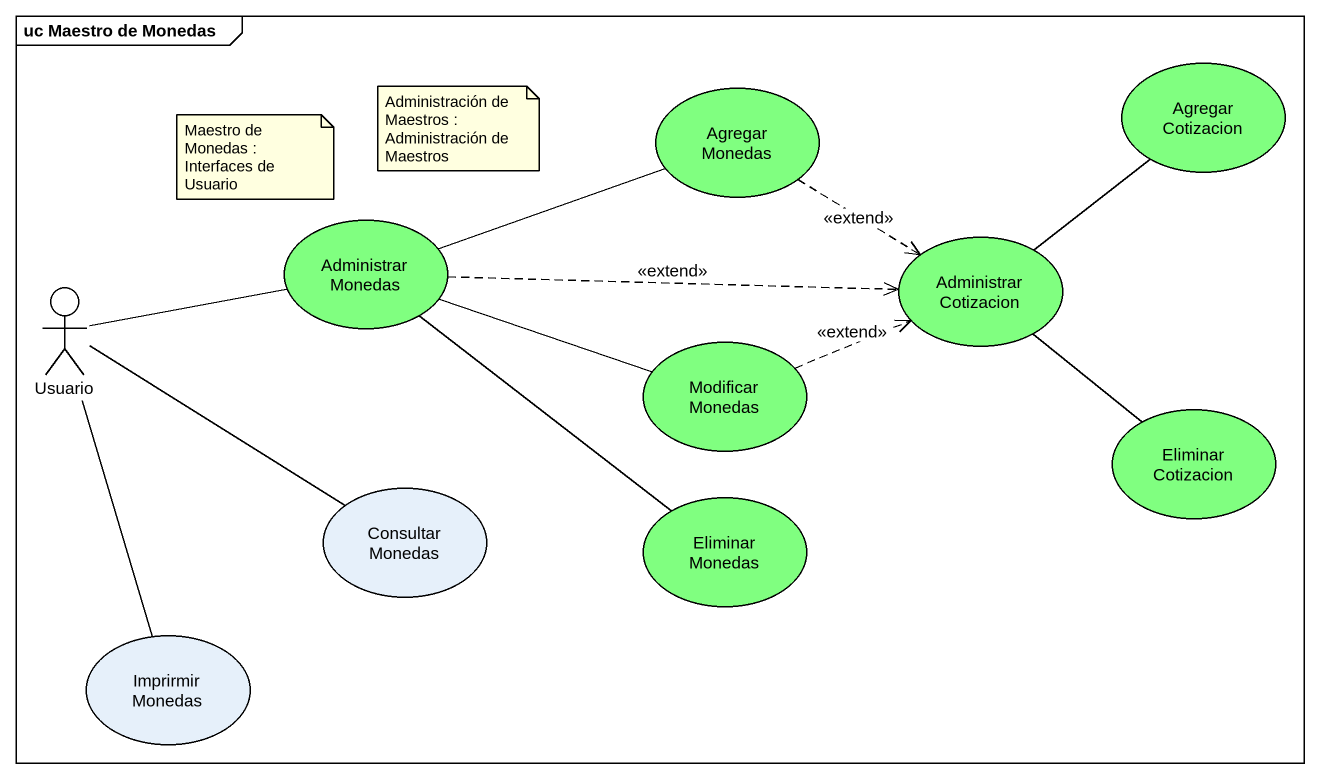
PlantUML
@startuml
mainframe uc Maestro de Monedas
usecase "Agregar Cotizacion" as Agregar_Cotizacion #80FF80
usecase "Agregar Monedas" as Agregar_Monedas #80FF80
usecase "Administrar Monedas" as Administrar_Monedas #80FF80
usecase "Administrar Cotizacion" as Administrar_Cotizacion #80FF80
actor Usuario
usecase "Modificar Monedas" as Modificar_Monedas #80FF80
usecase "Eliminar Cotizacion" as Eliminar_Cotizacion #80FF80
usecase "Consultar Monedas" as Consultar_Monedas
usecase "Eliminar Monedas" as Eliminar_Monedas #80FF80
usecase "Imprirmir Monedas" as Imprirmir_Monedas
Agregar_Monedas ..> Administrar_Cotizacion : <<extend>>
Administrar_Monedas -right- Agregar_Monedas
Administrar_Monedas .right.> Administrar_Cotizacion : <<extend>>
Administrar_Monedas -right- Modificar_Monedas
Administrar_Monedas -- Eliminar_Monedas
Administrar_Cotizacion -up- Agregar_Cotizacion
Administrar_Cotizacion -- Eliminar_Cotizacion
Usuario -right- Administrar_Monedas
Usuario -right- Consultar_Monedas
Usuario -- Imprirmir_Monedas
Modificar_Monedas .right.> Administrar_Cotizacion : <<extend>>
note as N1
  Maestro de Monedas : Interfaces de Usuario
end note
note as N2
  Administración de Maestros : Administración de Maestros
end note
@enduml
